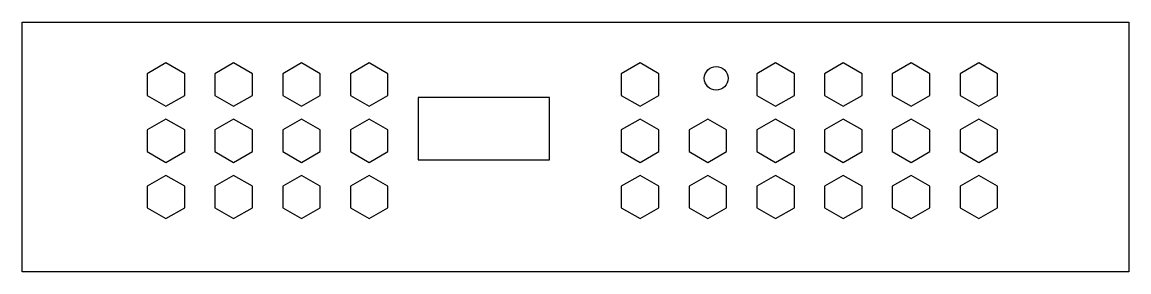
# Model space of a CAD drawing. Header units: millimetres. Extents: x -127 to 50, y -40 to 0.
import ezdxf

# ---------------------------------------------------------------- set-up
doc = ezdxf.new("R2010")
doc.units = ezdxf.units.MM
doc.layers.get('0').update_dxf_attribs({"linetype": 'CONTINUOUS'})

msp = doc.modelspace()

# ---------------------------------------------------------------- linework, layer by layer
for points in [[(-127, 0), (50, 0), (50, -40), (-127, -40)], [(-107, -11.73), (-104, -13.46), (-101, -11.73), (-101, -8.27), (-104, -6.54), (-107, -8.27)], [(-96.17, -11.73), (-93.17, -13.46), (-90.17, -11.73), (-90.17, -8.27), (-93.17, -6.54), (-96.17, -8.27)], [(-85.33, -11.73), (-82.33, -13.46), (-79.33, -11.73), (-79.33, -8.27), (-82.33, -6.54), (-85.33, -8.27)], [(-74.5, -11.73), (-71.5, -13.46), (-68.5, -11.73), (-68.5, -8.27), (-71.5, -6.54), (-74.5, -8.27)], [(-31.17, -11.73), (-28.17, -13.46), (-25.17, -11.73), (-25.17, -8.27), (-28.17, -6.54), (-31.17, -8.27)], [(-9.5, -11.73), (-6.5, -13.46), (-3.5, -11.73), (-3.5, -8.27), (-6.5, -6.54), (-9.5, -8.27)], [(1.33, -11.73), (4.33, -13.46), (7.33, -11.73), (7.33, -8.27), (4.33, -6.54), (1.33, -8.27)], [(12.17, -11.73), (15.17, -13.46), (18.17, -11.73), (18.17, -8.27), (15.17, -6.54), (12.17, -8.27)], [(23, -11.73), (26, -13.46), (29, -11.73), (29, -8.27), (26, -6.54), (23, -8.27)], [(-42.66, -22.06), (-42.66, -12.06), (-63.66, -12.06), (-63.66, -22.06)], [(-107, -20.73), (-104, -22.46), (-101, -20.73), (-101, -17.27), (-104, -15.54), (-107, -17.27)], [(-96.17, -20.73), (-93.17, -22.46), (-90.17, -20.73), (-90.17, -17.27), (-93.17, -15.54), (-96.17, -17.27)], [(-85.33, -20.73), (-82.33, -22.46), (-79.33, -20.73), (-79.33, -17.27), (-82.33, -15.54), (-85.33, -17.27)], [(-74.5, -20.73), (-71.5, -22.46), (-68.5, -20.73), (-68.5, -17.27), (-71.5, -15.54), (-74.5, -17.27)], [(-31.17, -20.73), (-28.17, -22.46), (-25.17, -20.73), (-25.17, -17.27), (-28.17, -15.54), (-31.17, -17.27)], [(-20.33, -20.73), (-17.33, -22.46), (-14.33, -20.73), (-14.33, -17.27), (-17.33, -15.54), (-20.33, -17.27)], [(-9.5, -20.73), (-6.5, -22.46), (-3.5, -20.73), (-3.5, -17.27), (-6.5, -15.54), (-9.5, -17.27)], [(1.33, -20.73), (4.33, -22.46), (7.33, -20.73), (7.33, -17.27), (4.33, -15.54), (1.33, -17.27)], [(12.17, -20.73), (15.17, -22.46), (18.17, -20.73), (18.17, -17.27), (15.17, -15.54), (12.17, -17.27)], [(23, -20.73), (26, -22.46), (29, -20.73), (29, -17.27), (26, -15.54), (23, -17.27)], [(-107, -29.73), (-104, -31.46), (-101, -29.73), (-101, -26.27), (-104, -24.54), (-107, -26.27)], [(-96.17, -29.73), (-93.17, -31.46), (-90.17, -29.73), (-90.17, -26.27), (-93.17, -24.54), (-96.17, -26.27)], [(-85.33, -29.73), (-82.33, -31.46), (-79.33, -29.73), (-79.33, -26.27), (-82.33, -24.54), (-85.33, -26.27)], [(-74.5, -29.73), (-71.5, -31.46), (-68.5, -29.73), (-68.5, -26.27), (-71.5, -24.54), (-74.5, -26.27)], [(-31.17, -29.73), (-28.17, -31.46), (-25.17, -29.73), (-25.17, -26.27), (-28.17, -24.54), (-31.17, -26.27)], [(-20.33, -29.73), (-17.33, -31.46), (-14.33, -29.73), (-14.33, -26.27), (-17.33, -24.54), (-20.33, -26.27)], [(-9.5, -29.73), (-6.5, -31.46), (-3.5, -29.73), (-3.5, -26.27), (-6.5, -24.54), (-9.5, -26.27)], [(1.33, -29.73), (4.33, -31.46), (7.33, -29.73), (7.33, -26.27), (4.33, -24.54), (1.33, -26.27)], [(12.17, -29.73), (15.17, -31.46), (18.17, -29.73), (18.17, -26.27), (15.17, -24.54), (12.17, -26.27)], [(23, -29.73), (26, -31.46), (29, -29.73), (29, -26.27), (26, -24.54), (23, -26.27)]]:
    msp.add_lwpolyline(points, close=True)
msp.add_circle((-16, -9), 1.9)

doc.saveas('drawing.dxf')
